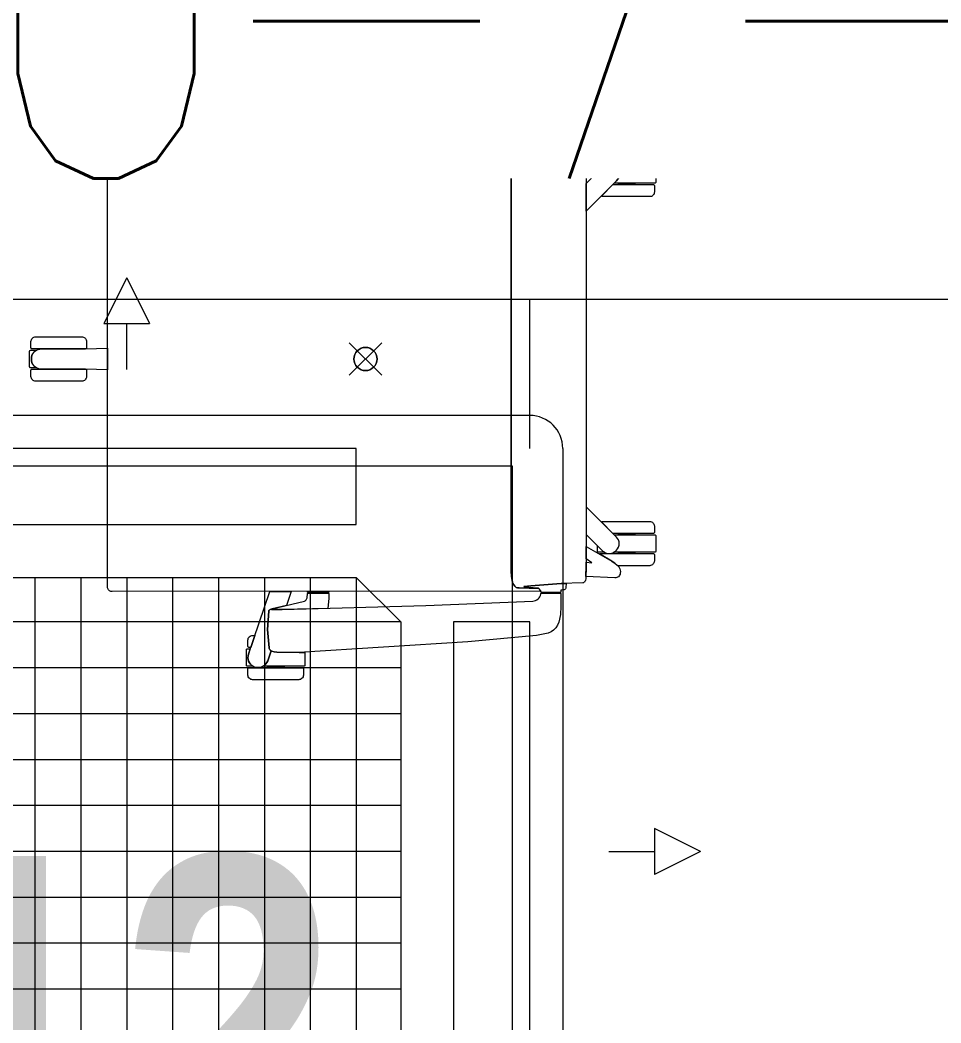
# Model space of a CAD drawing. Header units: millimetres. Extents: x 50620 to 404449, y -131543 to 97.
# Drawn here: x 358612 to 359615, y -87001 to -85909 of the extents above; entities that cross this region are included whole.
import ezdxf

# ---------------------------------------------------------------- set-up
doc = ezdxf.new("R2010")
doc.units = ezdxf.units.MM
doc.linetypes.add('CONTINOUS', pattern=[0])
for name, color, linetype, lineweight in [('A-_ROOMNAME_A', 8, 'Continuous', 9), ('FURNITURE', 8, 'Continuous', 9), ('M-_ARCHI', 8, 'Continuous', 5), ('M-AC-TEXT', 5, 'CONTINOUS', 25), ('M-ACMV_CDP', 190, 'DRAIN_PIPE', 13), ('M-ACMV_FCU', 5, 'Continuous', 25)]:
    doc.layers.add(name, color=color, linetype=linetype, lineweight=lineweight)
doc.styles.add('Arial Narrow_B_2', font='ARIALNB.TTF', dxfattribs={"height": 500})
doc.styles.add('ROMANS', font='romans.shx', dxfattribs={"width": 0.8})
doc.styles.get("Standard").update_dxf_attribs({"font": 'arial.ttf'})
doc.linetypes.add('DRAIN_PIPE', pattern='A,0.5,-0.2,["D",Standard,S=0.1,R=0,X=-0.1,Y=-0.05],-0.25', length=0.95)

# ---------------------------------------------------------------- blocks, each defined once
blk = doc.blocks.new('A$Ca8a76259')
at = {"layer": 'M-ACMV_FCU', "lineweight": 18}
for p, q in [((0, 625), (-25, 575)), ((0, 625), (25, 575)), ((-25, 575), (25, 575)), ((0, 525), (0, 575)), ((439, 475), (-439, 475)), ((439, 475), (439, 475)), ((475, 439), (475, 439)), ((475, 439), (475, -439)), ((-250, 298.5), (250, 298.5)), ((-100, 298.5), (-100, -298.5)), ((-50, 298.5), (-50, -298.5)), ((0, 298.5), (0, -298.5)), ((50, 298.5), (50, -298.5)), ((100, 298.5), (100, -298.5)), ((150, 298.5), (150, -298.5)), ((200, 298.5), (200, -298.5)), ((250, 298.5), (298.5, 250)), ((250, 298.5), (250, -298.5)), ((298.5, 250), (-298.5, 250)), ((298.5, 250), (298.5, -250)), ((298.5, 200), (-298.5, 200)), ((298.5, 150), (-298.5, 150)), ((298.5, 100), (-298.5, 100)), ((298.5, 50), (-298.5, 50)), ((575, 25), (575, -25)), ((625, 0), (575, 25)), ((298.5, 0), (-298.5, 0)), ((525, 0), (575, 0)), ((625, 0), (575, -25)), ((298.5, -50), (-298.5, -50)), ((298.5, -100), (-298.5, -100)), ((298.5, -150), (-298.5, -150))]:
    blk.add_line(p, q, dxfattribs=at)
for points in [[(-250, 356), (250, 356), (250, 439), (-250, 439)], [(420, 420), (420, -420), (-420, -420), (-420, 420)], [(356, 250), (356, -250), (439, -250), (439, 250)]]:
    blk.add_lwpolyline(points, close=True, dxfattribs=at)
blk.add_arc((439, 439), 36, 0, 90, dxfattribs=at)
blk = doc.blocks.new('ARCHI 2ND_2024 09 11')
at = {"layer": 'FURNITURE', "color": 8, "lineweight": 5, "flags": 128}
for points in [[(-26066.2, -57942.9), (-26066.2, -57943.1), (-26066.3, -57943.3), (-26066.4, -57943.4), (-26066.5, -57943.6), (-26066.7, -57943.7), (-26066.9, -57943.8), (-26067, -57943.9), (-26067.2, -57943.9), (-26125.6, -57943.9), (-26125.8, -57943.9), (-26126, -57943.8), (-26126.1, -57943.7), (-26126.3, -57943.6), (-26126.4, -57943.4), (-26126.5, -57943.3), (-26126.6, -57943.1), (-26126.6, -57942.9), (-26126.6, -57935.8), (-26126.5, -57934.8), (-26126.2, -57933.9), (-26125.7, -57933), (-26125.1, -57932.3), (-26124.3, -57931.6), (-26123.5, -57931.2), (-26122.5, -57930.9), (-26121.5, -57930.8), (-26071.3, -57930.8), (-26070.5, -57930.9), (-26069.7, -57931), (-26069, -57931.3), (-26068.3, -57931.8), (-26067.7, -57932.3), (-26067.2, -57932.9), (-26066.8, -57933.5), (-26066.5, -57934.3), (-26066.3, -57935), (-26066.2, -57935.8)], [(-26101.4, -57962.3), (-26102.1, -57962.8), (-26102.6, -57963.3), (-26103, -57964), (-26103.3, -57964.7), (-26103.5, -57965.5), (-26105.3, -57985.5), (-26104, -58005.5), (-26103.7, -58006.1), (-26103.3, -58006.6), (-26102.9, -58007), (-26102.4, -58007.4), (-26101.3, -58007.8), (-26100.2, -58008.1), (-26084.7, -58011.5), (-26079.5, -58027), (-26102.8, -58026.9), (-26126.1, -57958.6), (-26126.5, -57956.5), (-26126.6, -57954.3), (-26126.3, -57952.2), (-26125.5, -57950.2), (-26124.4, -57948.3), (-26122.9, -57946.7), (-26121.1, -57945.5), (-26119.1, -57944.6), (-26117, -57944.1), (-26114.8, -57944), (-26112.7, -57944.4), (-26110.7, -57945.1), (-26108.8, -57946.3), (-26107.3, -57947.8), (-26106, -57949.5), (-26105.1, -57951.5)], [(-26087.3, -57945.4), (-26105.5, -57945.4), (-26105.5, -57943.9), (-26087.3, -57943.9)], [(-26128.1, -57963.6), (-26128.1, -57946.3), (-26128.1, -57946.1), (-26128, -57945.9), (-26127.9, -57945.8), (-26127.8, -57945.6), (-26127.7, -57945.6), (-26127.6, -57945.5), (-26127.4, -57945.4), (-26127.3, -57945.4), (-26127.2, -57945.4), (-26120.9, -57945.4), (-26122.5, -57946.5), (-26123.9, -57947.8), (-26125, -57949.3), (-26125.9, -57951.1), (-26126.4, -57952.9), (-26126.6, -57954.8), (-26126.5, -57956.7), (-26126.1, -57958.6), (-26124, -57964.5), (-26127.2, -57964.5), (-26127.3, -57964.5), (-26127.5, -57964.4), (-26127.7, -57964.3), (-26127.8, -57964.2), (-26127.9, -57964.1), (-26128, -57964), (-26128, -57963.9), (-26128.1, -57963.7)], [(-26064.7, -57960.6), (-26070.7, -57960.3), (-26095.2, -57960.7), (-26097.9, -57961.1), (-26100.6, -57961.9), (-26101, -57962.1), (-26101.4, -57962.3), (-26105.1, -57951.5), (-26105.9, -57949.6), (-26107.1, -57948), (-26108.5, -57946.5), (-26110.2, -57945.4), (-26065.6, -57945.4), (-26065.5, -57945.4), (-26065.3, -57945.4), (-26065.2, -57945.5), (-26065.1, -57945.6), (-26065, -57945.6), (-26064.9, -57945.8), (-26064.8, -57945.9), (-26064.7, -57946.1), (-26064.7, -57946.3)], [(-26125.6, -57966), (-26123.5, -57966), (-26119.1, -57979.1), (-26121.5, -57979.1), (-26122.5, -57979), (-26123.5, -57978.7), (-26124.3, -57978.2), (-26125.1, -57977.6), (-26125.7, -57976.8), (-26126.2, -57976), (-26126.5, -57975), (-26126.6, -57974), (-26126.6, -57967), (-26126.6, -57966.8), (-26126.5, -57966.6), (-26126.4, -57966.4), (-26126.3, -57966.3), (-26126.1, -57966.2), (-26126, -57966.1), (-26125.8, -57966)], [(-26100.6, -57961.9), (-26101.3, -57962.3), (-26102, -57962.7), (-26102.6, -57963.3), (-26103, -57964), (-26103.3, -57964.7), (-26103.5, -57965.5), (-26105.3, -57985.5), (-26104, -58005.5), (-26103.7, -58006.1), (-26103.3, -58006.6), (-26102.9, -58007), (-26102.4, -58007.4), (-26101.2, -58007.8), (-26101.4, -58007.8), (-26101.4, -58007.8), (-26101.4, -58007.7), (-26101.4, -58007.7), (-26101.4, -58007.7), (-26101.4, -58007.7), (-26101.4, -58007.6), (-26101.4, -58007.6), (-26101.4, -58007.6), (-26101.4, -58007.6), (-26101.4, -58007.6), (-26101.2, -58007.5), (-26101.1, -58007.4), (-26100.3, -58007.3), (-26099.5, -58007.2), (-26089.4, -58007.1), (-25932.8, -58011.8), (-25816.2, -58016.4), (-25814.7, -58016.6), (-25813.2, -58017.1), (-25811.8, -58017.8), (-25810.5, -58018.8), (-25809.5, -58019.9), (-25808.6, -58021.2), (-25808, -58022.7), (-25807.6, -58024.2), (-25807.6, -58024.4), (-25807.5, -58024.6), (-25807.4, -58024.7), (-25807.3, -58024.8), (-25807.1, -58025), (-25807, -58025), (-25806.8, -58025.1), (-25806.6, -58025.1), (-25786.6, -58025.1), (-25786.4, -58025.1), (-25786.2, -58025), (-25786.1, -58024.9), (-25785.9, -58024.8), (-25785.8, -58024.6), (-25785.7, -58024.5), (-25785.6, -58024.3), (-25785.6, -58024.1), (-25785.6, -58010.5), (-25786.3, -58002), (-25788, -57993.5), (-25789.3, -57990.3), (-25791.2, -57987.4), (-25793.6, -57984.9), (-25796.5, -57982.9), (-25799.6, -57981.5), (-25812.3, -57979.1), (-25887.1, -57972.2), (-26070.7, -57960.3), (-26095.2, -57960.7), (-26097.9, -57961.1)], [(-26100.2, -58008.1), (-26065.1, -58016.5), (-26064.4, -58016.8), (-26063.7, -58017.3), (-26063.1, -58017.8), (-26062.7, -58018.5), (-26062.3, -58019.2), (-26062.1, -58020), (-26062, -58020.8), (-26061.9, -58024.1), (-26061.8, -58024.3), (-26061.8, -58024.5), (-26061.7, -58024.7), (-26061.6, -58024.8), (-26061.4, -58024.9), (-26061.2, -58025), (-26061, -58025.1), (-26060.8, -58025.1), (-26039.3, -58025.1), (-26039.1, -58025.1), (-26038.9, -58025), (-26038.8, -58024.9), (-26038.6, -58024.8), (-26038.5, -58024.7), (-26038.4, -58024.5), (-26038.3, -58024.3), (-26038.3, -58024.1), (-26038.3, -58019.5), (-26039.4, -58008.4), (-26039.4, -58008.2), (-26089.4, -58007.1), (-26099.5, -58007.2), (-26100.3, -58007.3), (-26101.1, -58007.4), (-26101.2, -58007.5), (-26101.4, -58007.6), (-26101.4, -58007.6), (-26101.4, -58007.6), (-26101.4, -58007.6), (-26101.4, -58007.6), (-26101.4, -58007.7), (-26101.4, -58007.7), (-26101.4, -58007.7), (-26101.4, -58007.7), (-26101.4, -58007.8), (-26101.4, -58007.8), (-26101.2, -58007.8)], [(-26274.5, -58026.8), (-25807.7, -58027.2), (-25808, -58028), (-25808.5, -58028.8), (-25809.1, -58029.5), (-25809.7, -58030.1), (-25831, -58030.9), (-25832.8, -58031), (-25834.6, -58031.4), (-25836, -58032.6), (-25837.1, -58034), (-25837.9, -58035.5), (-25838.4, -58037.2), (-25839.5, -58043.3), (-25839.8, -58049.5), (-25839.8, -58510.8), (-25839.5, -58517), (-25838.4, -58523.1), (-25837.9, -58524.8), (-25837.1, -58526.3), (-25836, -58527.7), (-25834.6, -58528.9), (-25832.8, -58529.3), (-25831, -58529.4), (-25809.7, -58530.2), (-25809.1, -58530.8), (-25808.5, -58531.5), (-25808, -58532.3), (-25807.7, -58533.1), (-26274.5, -58533.5), (-26275.3, -58533.5), (-26276.1, -58533.3), (-26276.8, -58533), (-26277.5, -58532.6), (-26278.1, -58532.1), (-26278.6, -58531.5), (-26279, -58530.8), (-26279.3, -58530.1), (-26279.5, -58529.3), (-26279.5, -58528.5), (-26279.5, -58045.3), (-26279.5, -58031.8), (-26279.5, -58031), (-26279.3, -58030.3), (-26279, -58029.5), (-26278.6, -58028.9), (-26278.1, -58028.3), (-26277.5, -58027.7), (-26276.8, -58027.3), (-26276.1, -58027), (-26275.3, -58026.8)], [(-26038.3, -58027), (-26038.3, -58026.7), (-26038.3, -58026.5), (-26038.4, -58026.3), (-26038.5, -58026.1), (-26038.6, -58026), (-26038.8, -58025.9), (-26038.9, -58025.8), (-26039.1, -58025.7), (-26039.3, -58025.7), (-26060.8, -58025.7), (-26061, -58025.7), (-26061.2, -58025.8), (-26061.4, -58025.9), (-26061.6, -58026), (-26061.7, -58026.1), (-26061.8, -58026.3), (-26061.8, -58026.5), (-26061.9, -58026.7), (-26061.9, -58027)], [(-26042.5, -58025.7), (-26042.5, -58025.1), (-26057.6, -58025.1), (-26057.6, -58025.7)], [(-25839.8, -58049.5), (-25839.5, -58043.3), (-25838.4, -58037.2), (-25837.9, -58035.5), (-25837.1, -58034), (-25836, -58032.6), (-25834.6, -58031.4), (-25832.8, -58031), (-25831, -58030.9), (-25809.7, -58030.1), (-25810.2, -58030.5), (-25815.9, -58030.8), (-25825.1, -58031.5), (-25825.2, -58031.5), (-25825.4, -58031.6), (-25825.6, -58031.6), (-25825.7, -58031.8), (-25825.8, -58031.9), (-25825.9, -58032.1), (-25825.9, -58032.2), (-25818.5, -58033.2), (-25785.4, -58035.5), (-25761.7, -58036.4), (-25761.2, -58036.5), (-25760.7, -58036.7), (-25760.2, -58036.9), (-25759.9, -58037.2), (-25759.5, -58037.6), (-25759.2, -58038), (-25758.9, -58039.4), (-25758.7, -58040.8), (-25758.1, -58054.7), (-25758.1, -58280.1), (-25758.1, -58505.6), (-25758.7, -58519.5), (-25758.9, -58520.9), (-25759.2, -58522.3), (-25759.5, -58522.7), (-25759.9, -58523.1), (-25760.2, -58523.4), (-25760.7, -58523.6), (-25761.2, -58523.8), (-25761.7, -58523.9), (-25785.4, -58524.8), (-25818.5, -58527.1), (-25825.9, -58528.1), (-25825.8, -58528.2), (-25825.8, -58528.4), (-25825.7, -58528.5), (-25825.5, -58528.7), (-25825.4, -58528.7), (-25825.2, -58528.8), (-25825.1, -58528.8), (-25815.9, -58529.5), (-25810.2, -58529.8), (-25809.7, -58530.2), (-25831, -58529.4), (-25832.8, -58529.3), (-25834.6, -58528.9), (-25836, -58527.7), (-25837.1, -58526.3), (-25837.9, -58524.8), (-25838.4, -58523.1), (-25839.5, -58517), (-25839.8, -58510.8)], [(-25780.2, -58031.4), (-25780, -58035.5), (-25785.4, -58035.5), (-25818.5, -58033.2), (-25825.9, -58032.2), (-25825.9, -58032.1), (-25825.8, -58031.9), (-25825.7, -58031.8), (-25825.6, -58031.6), (-25825.4, -58031.6), (-25825.2, -58031.5), (-25825.1, -58031.5), (-25815.9, -58030.8), (-25810.2, -58030.5), (-25809.7, -58030.1), (-25808.9, -58029.3), (-25808.3, -58028.5), (-25807.8, -58027.5), (-25807.5, -58026.4), (-25807.4, -58026.3), (-25807.4, -58026.3), (-25807.3, -58026.1), (-25807.2, -58026), (-25807, -58025.9), (-25806.9, -58025.8), (-25806.7, -58025.7), (-25806.5, -58025.7), (-25786.8, -58025.7), (-25786.6, -58025.7), (-25786.4, -58025.8), (-25786.3, -58025.8), (-25786.1, -58026), (-25786, -58026.1), (-25785.9, -58026.3), (-25785.8, -58026.4), (-25785.8, -58026.6), (-25785.7, -58028.3), (-25784.8, -58028.4), (-25782.5, -58028.6), (-25782, -58028.8), (-25781.5, -58029.1), (-25781.1, -58029.4), (-25780.7, -58029.9), (-25780.5, -58030.4), (-25780.3, -58030.9)], [(-25804.1, -58025.1), (-25804.1, -58025.7), (-25789.1, -58025.7), (-25789.1, -58025.1)], [(-25723.1, -58054.5), (-25726.5, -58057.5), (-25730.3, -58060.1), (-25758.1, -58075.9), (-25758.1, -58062.5), (-25751.9, -58058), (-25758.1, -58058.7), (-25758.1, -58054.7), (-25758.5, -58043.2), (-25758.5, -58043.2), (-25727, -58041.7), (-25725.9, -58041.7), (-25724.9, -58042), (-25723.9, -58042.4), (-25723, -58043), (-25722.3, -58043.8), (-25721.7, -58044.8), (-25721.3, -58045.8), (-25721.1, -58046.8), (-25720.9, -58048.5), (-25721.1, -58050.1), (-25721.5, -58051.7), (-25722.2, -58053.1)], [(-25743.7, -58068), (-25730.3, -58060.1), (-25726.8, -58057.7), (-25723.7, -58055), (-25688.9, -58055), (-25688, -58055.1), (-25687, -58055.4), (-25686.1, -58055.9), (-25685.4, -58056.5), (-25684.9, -58057.1), (-25684.5, -58057.8), (-25684.2, -58058.5), (-25684, -58059.3), (-25683.9, -58060), (-25683.9, -58067.1), (-25683.9, -58067.2), (-25684, -58067.4), (-25684, -58067.5), (-25684.1, -58067.7), (-25684.2, -58067.8), (-25684.3, -58067.9), (-25684.5, -58068), (-25684.6, -58068), (-25684.8, -58068.1), (-25684.9, -58068.1), (-25743.3, -58068.1), (-25743.4, -58068.1), (-25743.5, -58068.1)], [(-25725.6, -58071.6), (-25725.1, -58072), (-25723.9, -58073.5), (-25723, -58075.3), (-25722.4, -58077.2), (-25722.2, -58079.1), (-25722.4, -58081.1), (-25723, -58083), (-25723.9, -58084.7), (-25725.1, -58086.2), (-25758.1, -58119.2), (-25758.1, -58089), (-25740.3, -58071.1), (-25738.7, -58069.9), (-25737, -58068.9), (-25735.1, -58068.4), (-25733.2, -58068.2), (-25731.2, -58068.4), (-25729.3, -58068.9), (-25727.6, -58069.9), (-25726.1, -58071.1)], [(-25727.6, -58088.7), (-25725.1, -58086.2), (-25723.9, -58084.7), (-25723, -58083), (-25722.4, -58081.1), (-25722.2, -58079.1), (-25722.4, -58077.2), (-25723, -58075.3), (-25723.9, -58073.5), (-25725.1, -58072), (-25725.6, -58071.6), (-25726.1, -58071.1), (-25727, -58070.3), (-25728, -58069.6), (-25683.4, -58069.6), (-25683.2, -58069.6), (-25683, -58069.7), (-25682.9, -58069.8), (-25682.7, -58069.9), (-25682.6, -58070), (-25682.5, -58070.2), (-25682.4, -58070.4), (-25682.4, -58070.6), (-25682.4, -58087.7), (-25682.4, -58087.9), (-25682.5, -58088.1), (-25682.6, -58088.3), (-25682.7, -58088.4), (-25682.9, -58088.5), (-25683, -58088.6), (-25683.2, -58088.7), (-25683.4, -58088.7)], [(-25705, -58069.6), (-25723.1, -58069.6), (-25723.1, -58068.1), (-25705, -58068.1)], [(-25684.9, -58090.2), (-25684.7, -58090.2), (-25684.5, -58090.3), (-25684.4, -58090.4), (-25684.2, -58090.5), (-25684.1, -58090.7), (-25684, -58090.8), (-25683.9, -58091), (-25683.9, -58091.2), (-25683.9, -58098.3), (-25684, -58099.1), (-25684.2, -58100), (-25684.6, -58100.8), (-25685.1, -58101.5), (-25685.7, -58102.1), (-25686.4, -58102.6), (-25687.2, -58103), (-25688.1, -58103.2), (-25688.9, -58103.3), (-25739.2, -58103.3), (-25740, -58103.2), (-25740.8, -58103), (-25741.6, -58102.7), (-25729.1, -58090.2)], [(-25723.1, -58088.7), (-25705, -58088.7), (-25705, -58090.2), (-25723.1, -58090.2)], [(-26302.5, -58261), (-26302.5, -58268.1), (-26302.5, -58268.3), (-26302.6, -58268.5), (-26302.7, -58268.6), (-26302.8, -58268.8), (-26303, -58268.9), (-26303.1, -58269), (-26303.3, -58269.1), (-26303.5, -58269.1), (-26361.8, -58269.1), (-26362, -58269.1), (-26362.2, -58269), (-26362.3, -58269), (-26362.4, -58268.9), (-26362.6, -58268.8), (-26362.7, -58268.6), (-26362.8, -58268.5), (-26362.8, -58268.3), (-26362.9, -58268.1), (-26362.9, -58261), (-26362.8, -58260.1), (-26362.5, -58259.1), (-26362, -58258.3), (-26361.4, -58257.5), (-26360.6, -58256.9), (-26359.8, -58256.4), (-26358.8, -58256.1), (-26357.8, -58256), (-26307.5, -58256), (-26306.7, -58256.1), (-26305.8, -58256.3), (-26305, -58256.7), (-26304.3, -58257.2), (-26303.7, -58257.8), (-26303.2, -58258.5), (-26302.8, -58259.3), (-26302.6, -58260.2)], [(-26357, -58289.7), (-26363.4, -58289.7), (-26363.5, -58289.7), (-26363.7, -58289.7), (-26363.9, -58289.6), (-26364, -58289.5), (-26364.1, -58289.4), (-26364.2, -58289.2), (-26364.3, -58289.1), (-26364.3, -58288.9), (-26364.4, -58288.7), (-26364.4, -58271.6), (-26364.3, -58271.4), (-26364.3, -58271.2), (-26364.2, -58271), (-26364.1, -58270.9), (-26363.9, -58270.8), (-26363.7, -58270.7), (-26363.5, -58270.6), (-26363.4, -58270.6), (-26357, -58270.6), (-26358.6, -58271.7), (-26360, -58273.1), (-26361.1, -58274.6), (-26361.9, -58276.4), (-26362.4, -58278.2), (-26362.5, -58280.2), (-26362.4, -58282.1), (-26361.9, -58283.9), (-26361.1, -58285.7), (-26360, -58287.2), (-26358.6, -58288.6)], [(-26279.5, -58268.4), (-26279.5, -58291.9), (-26303.5, -58291.2), (-26303.5, -58291.2), (-26351.4, -58291.2), (-26353.4, -58291.1), (-26355.2, -58290.6), (-26357, -58289.7), (-26358.6, -58288.6), (-26359.9, -58287.3), (-26361, -58285.7), (-26361.9, -58283.9), (-26362.4, -58282.1), (-26362.5, -58280.2), (-26362.4, -58278.2), (-26361.9, -58276.4), (-26361, -58274.6), (-26359.9, -58273), (-26358.6, -58271.7), (-26357, -58270.6), (-26355.2, -58269.8), (-26353.4, -58269.3), (-26351.4, -58269.1), (-26303.5, -58269.1), (-26303.5, -58269.1)], [(-25998.6, -58267.6), (-26001, -58267.8), (-26003.4, -58268.5), (-26005.6, -58269.7), (-26007.5, -58271.3), (-26009, -58273.2), (-26010.2, -58275.3), (-26010.9, -58277.7), (-26011.2, -58280.2), (-26010.9, -58282.6), (-26010.2, -58285), (-26009, -58287.1), (-26007.5, -58289), (-26005.6, -58290.6), (-26003.4, -58291.8), (-26001, -58292.5), (-25998.6, -58292.7), (-25996.1, -58292.5), (-25993.8, -58291.8), (-25991.6, -58290.6), (-25989.7, -58289), (-25988.1, -58287.1), (-25987, -58285), (-25986.2, -58282.6), (-25986, -58280.2), (-25986.2, -58277.7), (-25987, -58275.3), (-25988.1, -58273.2), (-25989.7, -58271.3), (-25991.6, -58269.7), (-25993.8, -58268.5), (-25996.1, -58267.8), (-25998.6, -58267.6), (-26001, -58267.8), (-26003.4, -58268.5), (-26005.6, -58269.7), (-26007.5, -58271.3), (-26009, -58273.2), (-26010.2, -58275.3), (-26010.9, -58277.7), (-26011.2, -58280.2), (-26010.9, -58282.6), (-26010.2, -58285), (-26009, -58287.1), (-26007.5, -58289), (-26005.6, -58290.6), (-26003.4, -58291.8), (-26001, -58292.5), (-25998.6, -58292.7), (-25996.1, -58292.5), (-25993.8, -58291.8), (-25991.6, -58290.6), (-25989.7, -58289), (-25988.1, -58287.1), (-25987, -58285), (-25986.2, -58282.6), (-25986, -58280.2), (-25986.2, -58277.7), (-25987, -58275.3), (-25988.1, -58273.2), (-25989.7, -58271.3), (-25991.6, -58269.7), (-25993.8, -58268.5), (-25996.1, -58267.8), (-25998.6, -58267.6), (-26001, -58267.8), (-26003.4, -58268.5), (-26005.6, -58269.7), (-26007.5, -58271.3), (-26009, -58273.2), (-26010.2, -58275.3), (-26010.9, -58277.7), (-26011.2, -58280.2), (-26010.9, -58282.6), (-26010.2, -58285), (-26009, -58287.1), (-26007.5, -58289), (-26005.6, -58290.6), (-26003.4, -58291.8), (-26001, -58292.5), (-25998.6, -58292.7), (-25996.1, -58292.5), (-25993.8, -58291.8), (-25991.6, -58290.6), (-25989.7, -58289), (-25988.1, -58287.1), (-25987, -58285), (-25986.2, -58282.6), (-25986, -58280.2), (-25986.2, -58277.7), (-25987, -58275.3), (-25988.1, -58273.2), (-25989.7, -58271.3), (-25991.6, -58269.7), (-25993.8, -58268.5), (-25996.1, -58267.8), (-25998.6, -58267.6), (-26001, -58267.8), (-26003.4, -58268.5), (-26005.6, -58269.7), (-26007.5, -58271.3), (-26009, -58273.2), (-26010.2, -58275.3), (-26010.9, -58277.7), (-26011.2, -58280.2), (-26010.9, -58282.6), (-26010.2, -58285), (-26009, -58287.1), (-26007.5, -58289), (-26005.6, -58290.6), (-26003.4, -58291.8), (-26001, -58292.5), (-25998.6, -58292.7), (-25996.1, -58292.5), (-25993.8, -58291.8), (-25991.6, -58290.6), (-25989.7, -58289), (-25988.1, -58287.1), (-25987, -58285), (-25986.2, -58282.6), (-25986, -58280.2), (-25986.2, -58277.7), (-25987, -58275.3), (-25988.1, -58273.2), (-25989.7, -58271.3), (-25991.6, -58269.7), (-25993.8, -58268.5), (-25996.1, -58267.8), (-25998.6, -58267.6), (-25996.1, -58267.8), (-25993.8, -58268.5), (-25991.6, -58269.7), (-25989.7, -58271.3), (-25988.1, -58273.2), (-25987, -58275.3), (-25986.2, -58277.7), (-25986, -58280.2), (-25986.2, -58282.6), (-25987, -58285), (-25988.1, -58287.1), (-25989.7, -58289), (-25991.6, -58290.6), (-25993.8, -58291.8), (-25996.1, -58292.5), (-25998.6, -58292.7), (-26001, -58292.5), (-26003.4, -58291.8), (-26005.6, -58290.6), (-26007.5, -58289), (-26009, -58287.1), (-26010.2, -58285), (-26010.9, -58282.6), (-26011.2, -58280.2), (-26010.9, -58277.7), (-26010.2, -58275.3), (-26009, -58273.2), (-26007.5, -58271.3), (-26005.6, -58269.7), (-26003.4, -58268.5), (-26001, -58267.8)], [(-26303.5, -58291.2), (-26303.3, -58291.2), (-26303.1, -58291.3), (-26303, -58291.4), (-26302.8, -58291.5), (-26302.7, -58291.7), (-26302.6, -58291.8), (-26302.5, -58292), (-26302.5, -58292.2), (-26302.5, -58299.3), (-26302.6, -58300.2), (-26302.9, -58301.2), (-26303.4, -58302.1), (-26304, -58302.8), (-26304.7, -58303.4), (-26305.6, -58303.9), (-26306.6, -58304.2), (-26307.5, -58304.3), (-26357.8, -58304.3), (-26358.8, -58304.2), (-26359.8, -58303.9), (-26360.6, -58303.4), (-26361.4, -58302.8), (-26362, -58302.1), (-26362.5, -58301.2), (-26362.8, -58300.2), (-26362.9, -58299.3), (-26362.9, -58292.2), (-26362.8, -58292), (-26362.8, -58291.8), (-26362.7, -58291.7), (-26362.6, -58291.5), (-26362.4, -58291.4), (-26362.2, -58291.3), (-26362, -58291.2), (-26361.8, -58291.2)], [(-25740.3, -58489.2), (-25738.7, -58490.4), (-25737, -58491.4), (-25735.1, -58491.9), (-25733.2, -58492.1), (-25731.2, -58491.9), (-25729.3, -58491.4), (-25727.6, -58490.4), (-25726, -58489.2), (-25725.6, -58488.7), (-25725.1, -58488.3), (-25723.9, -58486.8), (-25723, -58485), (-25722.4, -58483.1), (-25722.2, -58481.2), (-25722.4, -58479.2), (-25723, -58477.3), (-25723.9, -58475.6), (-25725.1, -58474.1), (-25758.1, -58441.1), (-25758.1, -58471.3), (-25740.3, -58489.2), (-25739.3, -58490), (-25738.3, -58490.7), (-25744.7, -58490.7), (-25744.9, -58490.7), (-25745.1, -58490.6), (-25745.3, -58490.5), (-25745.5, -58490.4), (-25745.6, -58490.3), (-25745.7, -58490.1), (-25745.7, -58489.9), (-25745.8, -58489.7), (-25745.8, -58483.7)], [(-25683.9, -58469.1), (-25683.9, -58469.3), (-25684, -58469.5), (-25684.1, -58469.6), (-25684.2, -58469.8), (-25684.4, -58469.9), (-25684.5, -58470), (-25684.7, -58470.1), (-25684.9, -58470.1), (-25729.1, -58470.1), (-25741.6, -58457.6), (-25740.8, -58457.3), (-25740, -58457.1), (-25739.2, -58457), (-25688.9, -58457), (-25688, -58457.1), (-25687, -58457.4), (-25686.1, -58457.9), (-25685.4, -58458.5), (-25684.8, -58459.2), (-25684.3, -58460.1), (-25684, -58461.1), (-25683.9, -58462)], [(-25683.4, -58471.6), (-25683.2, -58471.6), (-25683, -58471.7), (-25682.9, -58471.8), (-25682.7, -58471.9), (-25682.6, -58472), (-25682.5, -58472.2), (-25682.4, -58472.4), (-25682.4, -58472.6), (-25682.4, -58489.7), (-25682.4, -58489.9), (-25682.5, -58490.1), (-25682.6, -58490.3), (-25682.7, -58490.4), (-25682.9, -58490.5), (-25683, -58490.6), (-25683.2, -58490.7), (-25683.4, -58490.7), (-25728, -58490.7), (-25727, -58490), (-25726, -58489.2), (-25725.6, -58488.7), (-25725.1, -58488.3), (-25723.9, -58486.8), (-25723, -58485), (-25722.4, -58483.1), (-25722.2, -58481.2), (-25722.4, -58479.2), (-25723, -58477.3), (-25723.9, -58475.6), (-25725.1, -58474.1), (-25727.6, -58471.6)], [(-25705, -58471.6), (-25723.1, -58471.6), (-25723.1, -58470.1), (-25705, -58470.1)], [(-25751.9, -58502.3), (-25758.1, -58497.8), (-25758.1, -58484.4), (-25730.3, -58500.2), (-25726.5, -58502.8), (-25723.1, -58505.8), (-25722.2, -58507.2), (-25721.5, -58508.6), (-25721.1, -58510.2), (-25720.9, -58511.8), (-25721.1, -58513.5), (-25721.3, -58514.5), (-25721.7, -58515.5), (-25722.2, -58516.5), (-25723, -58517.3), (-25723.9, -58517.9), (-25724.9, -58518.3), (-25725.9, -58518.6), (-25727, -58518.6), (-25758.5, -58517.1), (-25758.5, -58517.1), (-25758.1, -58505.6), (-25758.1, -58501.6)], [(-25723.1, -58490.7), (-25705, -58490.7), (-25705, -58492.2), (-25723.1, -58492.2)], [(-25730.3, -58500.2), (-25743.6, -58492.3), (-25743.5, -58492.2), (-25743.4, -58492.2), (-25743.2, -58492.2), (-25684.9, -58492.2), (-25684.7, -58492.2), (-25684.5, -58492.3), (-25684.4, -58492.4), (-25684.2, -58492.5), (-25684.1, -58492.7), (-25684, -58492.8), (-25683.9, -58493), (-25683.9, -58493.2), (-25683.9, -58500.3), (-25684, -58501.2), (-25684.3, -58502.2), (-25684.8, -58503), (-25685.4, -58503.8), (-25686.1, -58504.4), (-25687, -58504.9), (-25688, -58505.2), (-25688.9, -58505.3), (-25723.6, -58505.3), (-25726.8, -58502.6)], [(-26102.8, -58533.4), (-26079.5, -58533.3), (-26084.7, -58548.8), (-26100.2, -58552.2), (-26101.3, -58552.5), (-26102.3, -58552.9), (-26102.9, -58553.3), (-26103.3, -58553.7), (-26103.7, -58554.2), (-26104, -58554.8), (-26105.3, -58574.8), (-26103.4, -58594.8), (-26103.3, -58595.6), (-26103, -58596.3), (-26102.6, -58597), (-26102, -58597.5), (-26101.4, -58598), (-26105.1, -58608.8), (-26105.9, -58610.6), (-26106.9, -58612.2), (-26108.3, -58613.6), (-26109.8, -58614.7), (-26111.5, -58615.6), (-26113.4, -58616.1), (-26115.3, -58616.3), (-26117.2, -58616.2), (-26119.1, -58615.7), (-26120.9, -58615), (-26122.5, -58613.9), (-26123.9, -58612.5), (-26125, -58611), (-26125.9, -58609.3), (-26126.4, -58607.4), (-26126.6, -58605.5), (-26126.5, -58603.6), (-26126, -58601.7)], [(-26038.3, -58533.3), (-26038.3, -58533.6), (-26038.3, -58533.8), (-26038.4, -58534), (-26038.5, -58534.2), (-26038.6, -58534.3), (-26038.8, -58534.4), (-26038.9, -58534.5), (-26039.1, -58534.6), (-26039.3, -58534.6), (-26060.8, -58534.6), (-26061, -58534.6), (-26061.2, -58534.5), (-26061.4, -58534.4), (-26061.5, -58534.3), (-26061.7, -58534.2), (-26061.8, -58534), (-26061.8, -58533.8), (-26061.8, -58533.6), (-26061.8, -58533.3)], [(-26042.5, -58534.6), (-26042.5, -58535.2), (-26057.6, -58535.2), (-26057.6, -58534.6)], [(-25780, -58524.8), (-25780.2, -58528.9), (-25780.3, -58529.4), (-25780.5, -58529.9), (-25780.7, -58530.4), (-25781.1, -58530.9), (-25781.5, -58531.2), (-25782, -58531.5), (-25782.5, -58531.7), (-25784.8, -58531.9), (-25785.7, -58532), (-25785.8, -58533.7), (-25785.8, -58533.9), (-25785.9, -58534), (-25786, -58534.2), (-25786.1, -58534.3), (-25786.3, -58534.5), (-25786.4, -58534.5), (-25786.6, -58534.6), (-25786.8, -58534.6), (-25806.5, -58534.6), (-25806.7, -58534.6), (-25806.9, -58534.5), (-25807, -58534.4), (-25807.2, -58534.3), (-25807.3, -58534.2), (-25807.4, -58534), (-25807.4, -58534), (-25807.5, -58533.9), (-25807.8, -58532.8), (-25808.3, -58531.8), (-25808.9, -58531), (-25809.7, -58530.2), (-25810.2, -58529.8), (-25815.9, -58529.5), (-25825.1, -58528.8), (-25825.2, -58528.8), (-25825.4, -58528.7), (-25825.5, -58528.7), (-25825.7, -58528.5), (-25825.8, -58528.4), (-25825.8, -58528.2), (-25825.9, -58528.1), (-25818.5, -58527.1), (-25785.4, -58524.8)], [(-25804.1, -58535.2), (-25804.1, -58534.6), (-25789.1, -58534.6), (-25789.1, -58535.2)], [(-26100.6, -58598.4), (-26101.3, -58598.1), (-26102, -58597.6), (-26102.5, -58597), (-26103, -58596.3), (-26103.3, -58595.6), (-26103.4, -58594.8), (-26105.3, -58574.8), (-26104, -58554.8), (-26103.7, -58554.2), (-26103.3, -58553.7), (-26102.9, -58553.3), (-26102.3, -58552.9), (-26101.2, -58552.5), (-26101.4, -58552.5), (-26101.4, -58552.6), (-26101.4, -58552.6), (-26101.4, -58552.6), (-26101.4, -58552.6), (-26101.4, -58552.7), (-26101.4, -58552.7), (-26101.4, -58552.7), (-26101.4, -58552.7), (-26101.4, -58552.7), (-26101.4, -58552.8), (-26101.2, -58552.8), (-26101.1, -58552.9), (-26100.3, -58553), (-26099.5, -58553.1), (-26089.4, -58553.2), (-25932.8, -58548.5), (-25816.2, -58543.9), (-25814.7, -58543.7), (-25813.2, -58543.2), (-25811.8, -58542.5), (-25810.5, -58541.5), (-25809.4, -58540.4), (-25808.6, -58539.1), (-25808, -58537.6), (-25807.6, -58536.1), (-25807.6, -58535.9), (-25807.5, -58535.7), (-25807.4, -58535.6), (-25807.3, -58535.5), (-25807.1, -58535.3), (-25807, -58535.3), (-25806.8, -58535.2), (-25806.6, -58535.2), (-25786.6, -58535.2), (-25786.4, -58535.2), (-25786.2, -58535.3), (-25786.1, -58535.4), (-25785.9, -58535.5), (-25785.8, -58535.7), (-25785.7, -58535.8), (-25785.6, -58536), (-25785.6, -58536.2), (-25785.6, -58549.8), (-25786.3, -58558.3), (-25788, -58566.8), (-25789.3, -58570), (-25791.2, -58572.9), (-25793.6, -58575.4), (-25796.4, -58577.4), (-25799.6, -58578.8), (-25812.3, -58581.2), (-25887.1, -58588.1), (-26070.7, -58600), (-26095.1, -58599.6), (-26097.9, -58599.2)], [(-26100.2, -58552.2), (-26065.1, -58543.8), (-26064.4, -58543.5), (-26063.7, -58543), (-26063.1, -58542.5), (-26062.7, -58541.8), (-26062.3, -58541.1), (-26062.1, -58540.3), (-26062, -58539.5), (-26061.8, -58536.2), (-26061.8, -58536), (-26061.8, -58535.8), (-26061.7, -58535.7), (-26061.6, -58535.5), (-26061.4, -58535.4), (-26061.2, -58535.3), (-26061, -58535.2), (-26060.8, -58535.2), (-26039.3, -58535.2), (-26039.1, -58535.2), (-26038.9, -58535.3), (-26038.7, -58535.4), (-26038.6, -58535.5), (-26038.5, -58535.7), (-26038.4, -58535.8), (-26038.3, -58536), (-26038.3, -58536.2), (-26038.3, -58540.8), (-26039.4, -58551.9), (-26039.4, -58552.1), (-26089.4, -58553.2), (-26099.5, -58553.1), (-26100.3, -58553), (-26101.1, -58552.9), (-26101.2, -58552.8), (-26101.4, -58552.8), (-26101.4, -58552.7), (-26101.4, -58552.7), (-26101.4, -58552.7), (-26101.4, -58552.7), (-26101.4, -58552.7), (-26101.4, -58552.6), (-26101.4, -58552.6), (-26101.4, -58552.6), (-26101.4, -58552.6), (-26101.4, -58552.5), (-26101.2, -58552.5)], [(-26119.1, -58581.2), (-26123.5, -58594.3), (-26125.6, -58594.3), (-26125.8, -58594.3), (-26125.9, -58594.2), (-26126.1, -58594.1), (-26126.3, -58594), (-26126.4, -58593.9), (-26126.5, -58593.7), (-26126.5, -58593.5), (-26126.6, -58593.3), (-26126.6, -58586.3), (-26126.5, -58585.3), (-26126.2, -58584.3), (-26125.7, -58583.5), (-26125.1, -58582.7), (-26124.3, -58582.1), (-26123.5, -58581.6), (-26122.5, -58581.3), (-26121.5, -58581.2)], [(-26124, -58595.8), (-26126, -58601.7), (-26126.5, -58603.6), (-26126.6, -58605.5), (-26126.4, -58607.4), (-26125.9, -58609.2), (-26125, -58611), (-26123.9, -58612.5), (-26122.5, -58613.9), (-26120.9, -58614.9), (-26127.2, -58614.9), (-26127.3, -58614.9), (-26127.5, -58614.9), (-26127.7, -58614.8), (-26127.8, -58614.7), (-26127.9, -58614.5), (-26128, -58614.4), (-26128.1, -58614.2), (-26128.1, -58614), (-26128.1, -58596.7), (-26128.1, -58596.5), (-26128, -58596.4), (-26127.9, -58596.2), (-26127.8, -58596.1), (-26127.7, -58596), (-26127.5, -58595.9), (-26127.3, -58595.8), (-26127.2, -58595.8)], [(-26070.7, -58600), (-26064.7, -58599.8), (-26064.7, -58614), (-26064.7, -58614.2), (-26064.8, -58614.4), (-26064.9, -58614.5), (-26065, -58614.7), (-26065.1, -58614.8), (-26065.3, -58614.9), (-26065.4, -58614.9), (-26065.6, -58614.9), (-26110.2, -58614.9), (-26108.5, -58613.8), (-26107.1, -58612.3), (-26105.9, -58610.7), (-26105.1, -58608.8), (-26101.4, -58598), (-26101, -58598.2), (-26100.6, -58598.4), (-26097.9, -58599.2), (-26095.1, -58599.6)], [(-26121.5, -58629.5), (-26122.5, -58629.4), (-26123.5, -58629.1), (-26124.3, -58628.7), (-26125.1, -58628), (-26125.7, -58627.3), (-26126.2, -58626.4), (-26126.5, -58625.5), (-26126.6, -58624.5), (-26126.6, -58617.4), (-26126.6, -58617.3), (-26126.5, -58617.1), (-26126.5, -58617), (-26126.4, -58616.9), (-26126.3, -58616.7), (-26126.1, -58616.6), (-26125.9, -58616.5), (-26125.8, -58616.5), (-26125.6, -58616.4), (-26067.2, -58616.4), (-26067, -58616.5), (-26066.8, -58616.5), (-26066.7, -58616.6), (-26066.5, -58616.7), (-26066.4, -58616.9), (-26066.3, -58617.1), (-26066.2, -58617.2), (-26066.2, -58617.4), (-26066.2, -58624.5), (-26066.3, -58625.5), (-26066.6, -58626.4), (-26067.1, -58627.3), (-26067.7, -58628), (-26068.5, -58628.7), (-26069.3, -58629.1), (-26070.3, -58629.4), (-26071.2, -58629.5)], [(-26105.4, -58614.9), (-26087.3, -58614.9), (-26087.3, -58616.4), (-26105.4, -58616.4)]]:
    blk.add_lwpolyline(points, close=True, dxfattribs=at)
for points in [[(-25980.8, -58297.9), (-26016.4, -58262.4), (-25980.8, -58297.9), (-26016.4, -58262.4), (-25980.8, -58297.9), (-26016.4, -58262.4)], [(-26016.4, -58297.9), (-25980.8, -58262.4), (-26016.4, -58297.9), (-25980.8, -58262.4), (-26016.4, -58297.9), (-25980.8, -58262.4)]]:
    blk.add_lwpolyline(points, dxfattribs=at)
at = {"layer": 'A-_ROOMNAME_A', "color": 8, "lineweight": 5, "insert": (-27126.5, -58821.5), "char_height": 375, "width": 2906.117, "attachment_point": 1, "style": 'Arial Narrow_B_2'}
blk.add_mtext('02-12', dxfattribs=at)

msp = doc.modelspace()

# ---------------------------------------------------------------- block references
at = {"layer": 'M-_ARCHI', "lineweight": 5, "extrusion": (0.000419962, 1.0854e-05, 1), "rotation": 359.9999887056363}
msp.add_blockref('ARCHI 2ND_2024 09 11', (384987.1, -27998.1, 422.1), dxfattribs=at)

# ---------------------------------------------------------------- next in the draw order: linework, layer by layer
at = {"layer": 'M-ACMV_CDP', "ltscale": 2.5}
for p, q in [((357545.3, -86212.9), (362880.9, -86212.9)), ((359167.6, -86375.7), (359167.6, -86212.9))]:
    msp.add_line(p, q, dxfattribs=at)

# ---------------------------------------------------------------- next in the draw order: block references
at = {"layer": 'M-ACMV_FCU'}
msp.add_blockref('A$Ca8a76259', (358728.6, -86814.7), dxfattribs=at)

# ---------------------------------------------------------------- next in the draw order: texts
at = {"layer": 'M-AC-TEXT', "insert": (358100.5, -86081.6), "char_height": 400, "width": 1936.779, "attachment_point": 7, "line_spacing_factor": 0.8, "style": 'ROMANS', "bg_fill": 3, "box_fill_scale": 1, "bg_fill_color": 256, "bg_fill_transparency": 0}
msp.add_mtext('{\\Fsimplex|c0;\\T0.8;FCU-7-3}', dxfattribs=at)

doc.saveas('drawing.dxf')
